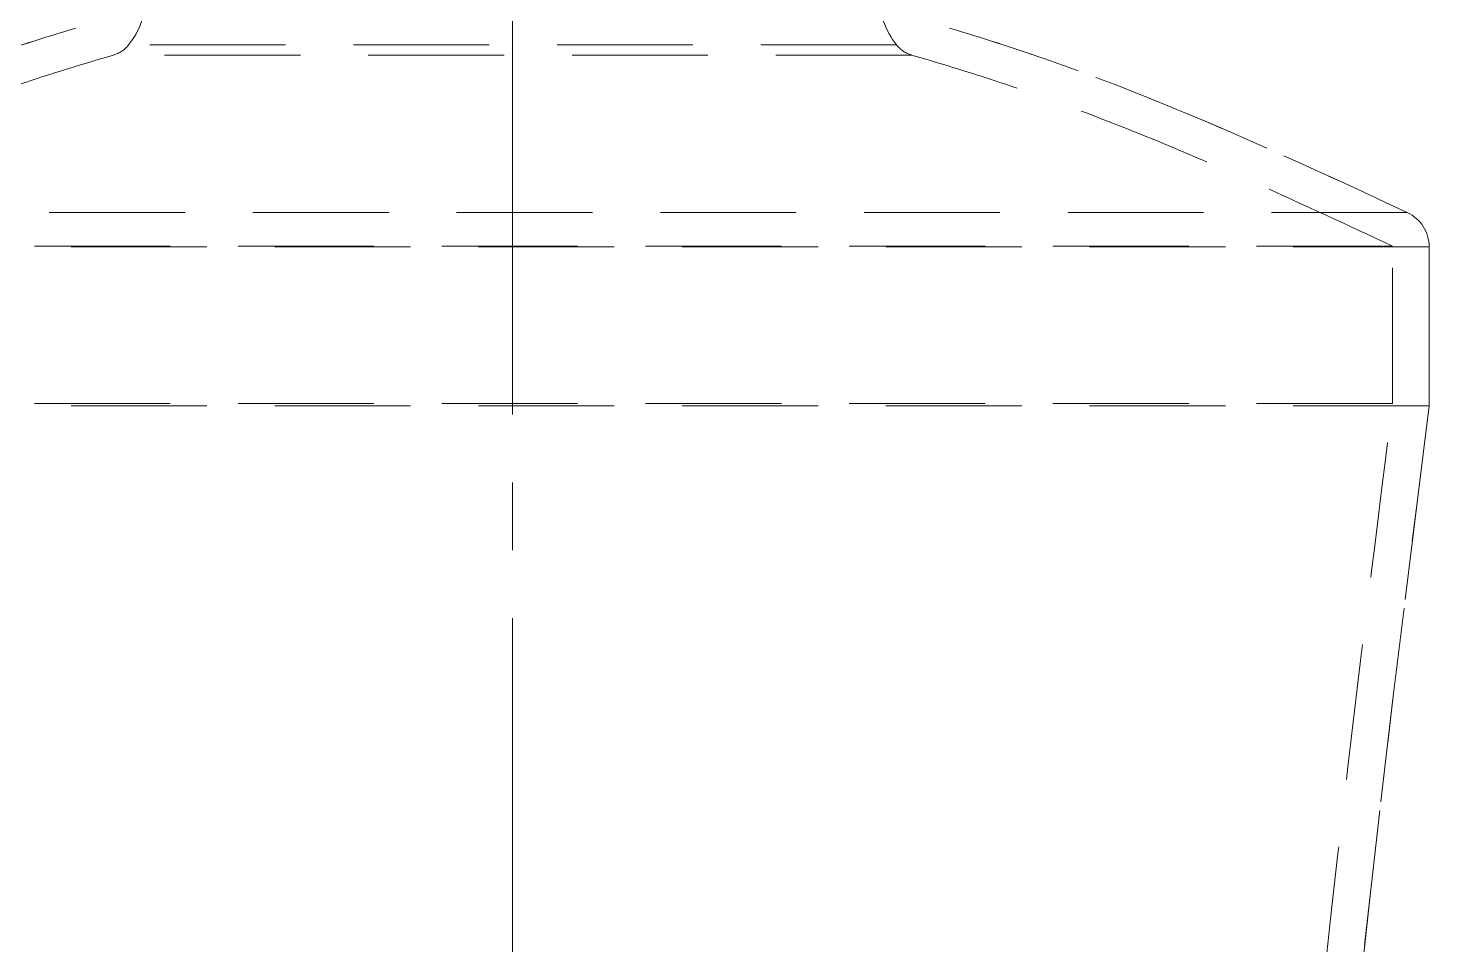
# Model space of a CAD drawing. Header units: millimetres. Extents: x -4200 to 3581, y -7493 to -4075.
# Drawn here: x -104.93 to -59.01, y -4643.46 to -4613.45 of the extents above; entities that cross this region are included whole.
import ezdxf

# ---------------------------------------------------------------- set-up
doc = ezdxf.new("R2010")
doc.units = ezdxf.units.MM
doc.header["$LTSCALE"] = 0.7
doc.linetypes.add('CENTER2', pattern=[28.575, 19.05, -3.175, 3.175, -3.175])
doc.linetypes.add('HIDDEN', pattern=[9.525, 6.35, -3.175])
doc.layers.add('cen lines', color=40, linetype='Continuous')

# ---------------------------------------------------------------- blocks, each defined once
blk = doc.blocks.new('*U71')
at = {"layer": 'cen lines', "color": 0, "linetype": 'CENTER2', "lineweight": 9, "transparency": 16777216}
blk.add_line((0, 193.5), (0, -193.5), dxfattribs=at)

msp = doc.modelspace()

# ---------------------------------------------------------------- linework, layer by layer
at = {"color": 3, "linetype": 'HIDDEN', "lineweight": 0}
for p, q in [((-76.499, -4614.005), (-101.637, -4614.005)), ((-76.01, -4614.334), (-102.126, -4614.334)), ((-59.784, -4619.486), (-118.352, -4619.486)), ((-59.784, -4619.486), (-118.352, -4619.486)), ((-59.068, -4620.61), (-119.068, -4620.61)), ((-59.068, -4620.61), (-119.068, -4620.61)), ((-60.268, -4620.585), (-117.868, -4620.585)), ((-60.268, -4625.745), (-60.268, -4620.585)), ((-59.068, -4620.61), (-59.068, -4625.82)), ((-59.068, -4620.61), (-59.068, -4625.82)), ((-59.068, -4625.82), (-59.068, -4620.61)), ((-59.068, -4625.82), (-119.068, -4625.82)), ((-59.068, -4625.82), (-119.068, -4625.82)), ((-60.268, -4625.745), (-117.868, -4625.745))]:
    msp.add_line(p, q, dxfattribs=at)
for centre, radius, start, end in [((-103.695, -4612.372), 2.627, 321.567, 0), ((-74.441, -4612.372), 2.627, 180, 218.433), ((-102.397, -4613.402), 0.97, 286.2321, 321.567), ((-75.739, -4613.402), 0.97, 218.433, 253.7679), ((-60.307, -4620.61), 1.239, 0, 65.0158), ((-60.307, -4620.61), 1.239, 0, 65.0158), ((-60.307, -4620.61), 1.239, 0, 65.0158)]:
    msp.add_arc(centre, radius, start, end, dxfattribs=at)
for points, knots in [([(-103.369, -4613.451), (-104.417, -4613.768), (-109.541, -4615.413), (-114.449, -4617.668), (-118.352, -4619.486)], [0, 0, 0, 0, 0.20325, 1, 1, 1, 1]), ([(-118.352, -4619.486), (-114.449, -4617.668), (-110.539, -4615.871), (-106.491, -4614.462), (-105.458, -4614.102), (-104.417, -4613.768), (-103.369, -4613.451)], [0, 0, 0, 0, 0.79675, 0.79675, 0.79675, 1, 1, 1, 1]), ([(-103.369, -4613.451), (-104.417, -4613.768), (-105.458, -4614.102), (-106.491, -4614.462), (-110.539, -4615.871), (-114.449, -4617.668), (-118.352, -4619.486)], [0, 0, 0, 0, 0.20325, 0.20325, 0.20325, 1, 1, 1, 1]), ([(-74.767, -4613.451), (-73.719, -4613.768), (-68.595, -4615.413), (-63.687, -4617.668), (-59.784, -4619.486)], [0, 0, 0, 0, 0.20325, 1, 1, 1, 1]), ([(-74.767, -4613.451), (-73.719, -4613.768), (-72.677, -4614.102), (-71.645, -4614.462), (-67.597, -4615.871), (-63.687, -4617.668), (-59.784, -4619.486)], [0, 0, 0, 0, 0.20325, 0.20325, 0.20325, 1, 1, 1, 1]), ([(-59.784, -4619.486), (-63.687, -4617.668), (-67.597, -4615.871), (-71.645, -4614.462), (-72.677, -4614.102), (-73.719, -4613.768), (-74.767, -4613.451)], [0, 0, 0, 0, 0.79675, 0.79675, 0.79675, 1, 1, 1, 1]), ([(-117.868, -4620.585), (-116.403, -4619.902), (-113.579, -4618.593), (-109.373, -4616.785), (-105.605, -4615.389), (-103.162, -4614.636), (-102.126, -4614.334)], [0, 0, 0, 0, 0.282458, 0.545652, 0.808846, 1, 1, 1, 1]), ([(-60.268, -4620.585), (-61.733, -4619.902), (-64.557, -4618.593), (-68.762, -4616.785), (-72.53, -4615.389), (-74.974, -4614.636), (-76.01, -4614.334)], [0, 0, 0, 0, 0.282458, 0.545652, 0.808846, 1, 1, 1, 1]), ([(-60.312, -4724.396), (-61.16, -4717.801), (-62.737, -4705.406), (-64.062, -4690.079), (-64.469, -4678.447), (-64.335, -4662.823), (-62.703, -4645.252), (-60.877, -4630.619), (-60.268, -4625.745)], [0, 0, 0, 0, 0.20122, 0.377694, 0.465931, 0.554168, 0.851389, 1, 1, 1, 1]), ([(-59.068, -4625.82), (-61.177, -4642.7), (-65.313, -4675.813), (-61.095, -4708.905), (-59.008, -4725.128)], [0, 0, 0, 0, 0.509787, 1, 1, 1, 1]), ([(-59.068, -4625.82), (-61.177, -4642.7), (-63.285, -4659.581), (-63.223, -4676.456), (-63.162, -4692.683), (-61.095, -4708.905), (-59.008, -4725.128)], [0, 0, 0, 0, 0.509787, 0.509787, 0.509787, 1, 1, 1, 1]), ([(-59.008, -4725.128), (-61.095, -4708.905), (-63.162, -4692.683), (-63.223, -4676.456), (-63.285, -4659.581), (-61.177, -4642.7), (-59.068, -4625.82)], [0, 0, 0, 0, 0.490213, 0.490213, 0.490213, 1, 1, 1, 1])]:
    msp.add_open_spline(points, degree=3, knots=knots, dxfattribs=at)

# ---------------------------------------------------------------- block references
at = {"layer": 'cen lines', "linetype": 'CENTER2', "lineweight": 9}
msp.add_blockref('*U71', (-89.068, -4726.255), dxfattribs=at)

doc.saveas('drawing.dxf')
